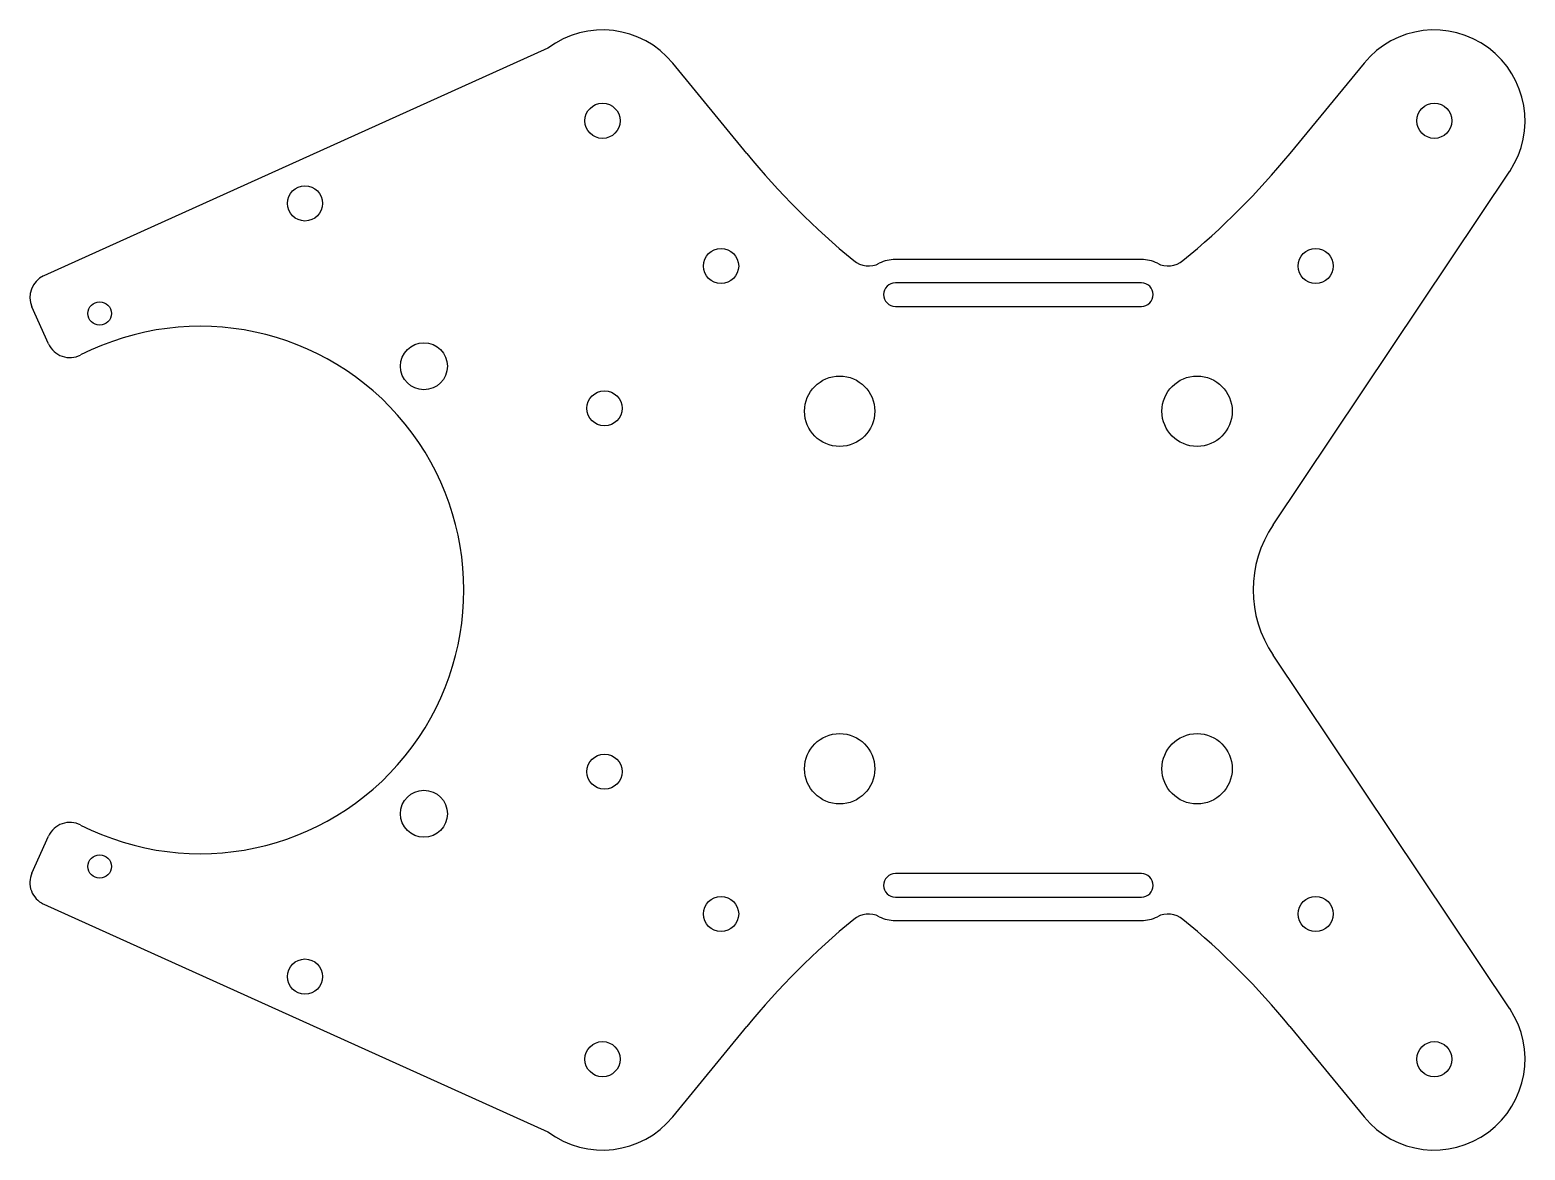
# Model space of a CAD drawing. Header units: millimetres. Extents: x -84 to 43, y -48 to 48.
import ezdxf

# ---------------------------------------------------------------- set-up
doc = ezdxf.new("R2010")
doc.units = ezdxf.units.MM

msp = doc.modelspace()

# ---------------------------------------------------------------- linework, layer by layer
at = {"color": 7, "linetype": 'Continuous', "lineweight": 25}
for p, q in [((-40.15, 46.23), (-83.18, 26.79)), ((-23.18, 37.24), (-29.5, 44.95)), ((29.5, 44.95), (23.18, 37.24)), ((21.73, 5.57), (41.93, 35.72)), ((10.5, 28.2), (-10.5, 28.2)), ((10.5, 26.2), (-10.5, 26.2)), ((-82.76, 21.01), (-84.18, 24.15)), ((-10.5, 24.2), (10.5, 24.2)), ((41.93, -35.72), (21.73, -5.57)), ((-84.18, -24.15), (-82.76, -21.01)), ((10.5, -24.2), (-10.5, -24.2)), ((-83.18, -26.79), (-40.15, -46.23)), ((-10.5, -26.2), (10.5, -26.2)), ((-10.5, -28.2), (10.5, -28.2)), ((-29.5, -44.95), (-23.18, -37.24)), ((23.18, -37.24), (29.5, -44.95))]:
    msp.add_line(p, q, dxfattribs=at)
for centre, radius in [((-35.49, 40.03), 1.5), ((35.49, 40.03), 1.5), ((-60.88, 32.98), 1.5), ((-25.37, 27.64), 1.5), ((25.37, 27.64), 1.5), ((-78.4, 23.59), 1), ((-50.73, 19.09), 2), ((-15.25, 15.25), 3), ((15.25, 15.25), 3), ((-35.32, 15.5), 1.5), ((-15.25, -15.25), 3), ((15.25, -15.25), 3), ((-35.32, -15.5), 1.5), ((-50.73, -19.09), 2), ((-78.4, -23.59), 1), ((-25.37, -27.64), 1.5), ((25.37, -27.64), 1.5), ((-60.88, -32.98), 1.5), ((-35.49, -40.03), 1.5), ((35.49, -40.03), 1.5)]:
    msp.add_circle(centre, radius, dxfattribs=at)
for centre, radius, start, end in [((-35.49, 40.03), 7.75, 39.3763, 126.8982), ((35.49, 40.03), 7.75, 326.1783, 140.6237), ((27.15, 78.38), 65, 219.2574, 230.6674), ((-27.15, 78.38), 65, 309.3332, 320.7432), ((-12.78, 29.65), 2, 230.6668, 297.1047), ((-10.5, 25.2), 3, 90, 117.1046), ((10.5, 25.2), 3, 62.8954, 90), ((12.78, 29.65), 2, 242.8954, 309.3332), ((-82.36, 24.97), 2, 114.3104, 204.3104), ((-10.5, 25.2), 1, 90, 270), ((10.5, 25.2), 1, 270, 90), ((-69.82, 0), 22.5, 243.0074, 116.9926), ((-80.94, 21.83), 2, 204.3104, 296.9926), ((30.04, 0), 10, 146.1783, 213.8217), ((-80.94, -21.83), 2, 63.0074, 155.6896), ((-82.36, -24.97), 2, 155.6896, 245.6896), ((-10.5, -25.2), 1, 90, 270), ((10.5, -25.2), 1, 270, 90), ((-12.78, -29.65), 2, 62.8954, 129.3332), ((-10.5, -25.2), 3, 242.8954, 270), ((10.5, -25.2), 3, 269.988, 297.1046), ((12.78, -29.65), 2, 50.6668, 117.1047), ((27.15, -78.38), 65, 129.3332, 140.7432), ((-27.15, -78.38), 65, 39.2574, 50.6674), ((35.49, -40.03), 7.75, 219.3763, 33.8217), ((-35.49, -40.03), 7.75, 233.1018, 320.6237)]:
    msp.add_arc(centre, radius, start, end, dxfattribs=at)

doc.saveas('drawing.dxf')
